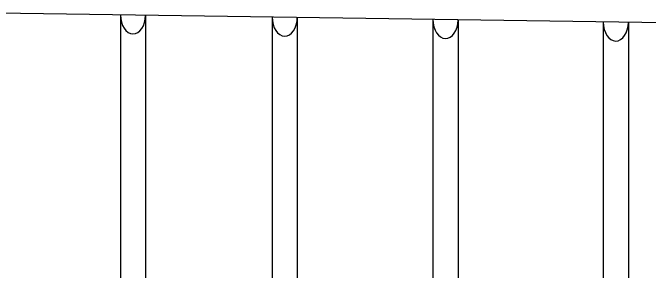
# Model space of a CAD drawing. Header units: millimetres. Extents: x 0 to 1148, y -805 to 0.
# Drawn here: x 428.2 to 478.9, y -577 to -556.4 of the extents above; entities that cross this region are included whole.
import ezdxf

# ---------------------------------------------------------------- set-up
doc = ezdxf.new("R2010")
doc.units = ezdxf.units.MM
doc.layers.get('0').update_dxf_attribs({"linetype": 'CONTINUOUS', "lineweight": 25})

msp = doc.modelspace()

# ---------------------------------------------------------------- linework, layer by layer
for p, q in [((884.231, -563.185), (425.025, -556.415)), ((436.784, -556.588), (436.784, -614.108)), ((438.784, -556.618), (438.784, -614.078)), ((448.867, -556.766), (448.867, -613.93)), ((450.867, -556.796), (450.867, -613.9)), ((461.67, -556.955), (461.67, -613.741)), ((463.67, -556.984), (463.67, -613.712)), ((475.233, -557.155), (475.233, -613.541)), ((477.233, -557.184), (477.233, -613.512))]:
    msp.add_line(p, q)
for centre in [(437.785, -556.598), (449.868, -556.776), (462.671, -556.965), (476.234, -557.165)]:
    msp.add_ellipse(centre, major_axis=(0, -1.5), ratio=0.666542, start_param=4.705648, end_param=1.557883)

doc.saveas('drawing.dxf')
